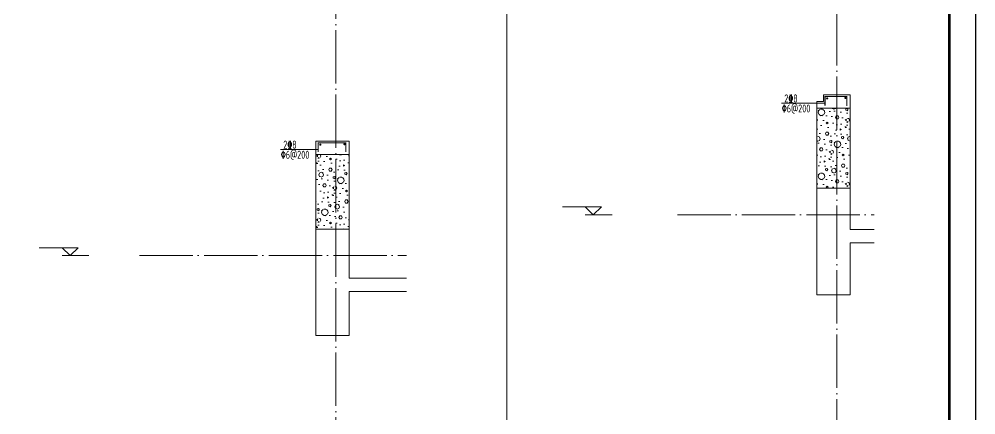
# Model space of a CAD drawing. Extents: x -129922 to 1190196, y -520662 to 139923.
# Drawn here: x 55657 to 62827, y -318955 to -315985 of the extents above; entities that cross this region are included whole.
import ezdxf
from ezdxf.enums import TextEntityAlignment as Align

# ---------------------------------------------------------------- set-up
doc = ezdxf.new("R2010")
doc.units = 0
doc.header["$LTSCALE"] = 1000
doc.header["$MEASUREMENT"] = 0
doc.linetypes.add('DOTE', pattern=[2.42, 2, -0.2, 0.02, -0.2])
for name, color, linetype, lineweight in [('S-墙柱-REIN', 1, 'Continuous', 20), ('S-大样-HATCH', 251, 'Continuous', 9), ('S-大样-实线', 2, 'Continuous', 20), ('S-大样-标高', 3, 'Continuous', 20), ('S-轴网-轴线', 1, 'DOTE', 9), ('S-通用-TEXT', 7, 'Continuous', 20)]:
    doc.layers.add(name, color=color, linetype=linetype, lineweight=lineweight)
doc.layers.add('Y-云图图框', color=7, linetype='Continuous')
doc.styles.add('_YT_Name', font='', dxfattribs={"width": 0.8})
doc.styles.add('_YT_Sign_Text', font='ros.shx', dxfattribs={"width": 0.8, "bigfont": 'hztxt.shx'})
doc.styles.get("Standard").update_dxf_attribs({"font": 'gbenor.shx', "bigfont": 'gbcbig.shx'})
doc.styles.add('TSSD_Rein', font='tssdeng.shx', dxfattribs={"width": 0.7, "bigfont": 'hztxt.shx'})
doc.styles.get('_YT_Name').set_extended_font_data('SimHei')

# ---------------------------------------------------------------- blocks, each defined once
blk = doc.blocks.new('ECMCTK_A1_竖_单行图名--0')
at = {"color": 4}
blk.add_lwpolyline([(0, 0), (594, 0), (594, 841), (0, 841)], close=True, dxfattribs=at)
at = {"const_width": 1}
blk.add_lwpolyline([(10, 10), (584, 10), (584, 816), (10, 816)], close=True, dxfattribs=at)
at = {"color": 80, "flags": 3}
for tag, height, p in [('YTHQINS', 3, (593.31, 817.5)), ('ECMCKEY', 3, (440.09, 590.57)), ('YTTQINS', 3.75, (595.35, 11.88)), ('YTFRAME', 3, (375.97, 4.92)), ('YTBARCODE_T1', 3, (493.74, 4.57))]:
    blk.add_attdef(tag, text='', height=height, dxfattribs=at).set_placement(p, align=Align.MIDDLE_CENTER)
for tag, height, style, width, p in [('证书编号', 4, '_YT_Sign_Text', 0.8, (461.87, 43.81)), ('审查批准号', 4, '_YT_Sign_Text', 0.8, (514.06, 43.81)), ('工程号', 4, '_YT_Sign_Text', 0.5, (557.08, 44.12)), ('设计单位', 6, '_YT_Name', 0.8, (376.75, 38.6)), ('建设单位', 4, '_YT_Sign_Text', 0.8, (487.96, 36.11)), ('阶段', 4, '_YT_Sign_Text', 0.8, (557.08, 35.81)), ('项目号', 4, '_YT_Sign_Text', 0.5, (575.08, 33.72)), ('项目名称', 4, '_YT_Sign_Text', 0.8, (487.96, 28.11)), ('专业', 4, '_YT_Sign_Text', 0.8, (557.08, 27.31)), ('图纸编号', 4, '_YT_Sign_Text', 0.5, (556.93, 19.36)), ('图纸名称', 4.5, '_YT_Name', 0.8, (488.39, 15.06)), ('出图比例', 4.2, '_YT_Sign_Text', 0.8, (434.82, 11.78)), ('日期', 4, '_YT_Sign_Text', 0.5, (556.88, 12.13)), ('版本号', 4, '_YT_Sign_Text', 0.8, (575.08, 13))]:
    blk.add_attdef(tag, text='', height=height, dxfattribs=dict(style=style, width=width)).set_placement(p, align=Align.CENTER)
at = {"style": '_YT_Sign_Text', "width": 0.8, "flags": 3}
for tag, p, height in [('[审定人]', (343.95, 27.81), 4.1), ('{审定人}', (358.87, 26.45), 6.24), ('[校对人]', (395.23, 27.82), 4.1), ('{校对人}', (411.35, 26.53), 6.24), ('{审核人}', (359.98, 18.44), 6.24), ('{设计人}', (411.48, 18.54), 6.24), ('[审核人]', (344.01, 19.76), 4.1), ('[设计人]', (395.47, 20.21), 4.1), ('[项目负责人]', (343.78, 12.01), 4.1), ('{项目负责人}', (361.28, 10.72), 6.24), ('[专业负责人]', (395.74, 11.77), 4.1), ('{专业负责人}', (411.58, 10.36), 6.24)]:
    blk.add_attdef(tag, p, '', height=height, dxfattribs=at)
at = {"color": 80, "flags": 3}
for tag, p in [('YTQRCODE', (304.56, 12.07)), ('YTBZSIT', (10, 10)), ('EXT_TK_LEFT', (10, 10))]:
    blk.add_attdef(tag, p, '', height=3, dxfattribs=at)
blk = doc.blocks.new('ewqr43242')
at = {"layer": 'S-大样-HATCH', "ltscale": 0.5}
h = blk.add_hatch(dxfattribs=at)
h.set_pattern_fill('加气混凝土', color=256, scale=20)
h.set_pattern_definition([(0, (-13674.7, -1386.2), (120, 240), [0, -240]), (0, (-13815.1, -1418.6), (120, 240), [0, -240]), (0, (-13737.1, -1421), (120, 240), [0, -240]), (0, (-13651.9, -1350.2), (120, 240), [0, -240]), (0, (-13751.5, -1433), (120, 240), [0, -240]), (0, (-13627.9, -1199), (120, 240), [0, -240]), (0, (-13701.1, -1218.2), (120, 240), [0, -240]), (0, (-13662.7, -1248.2), (120, 240), [0, -240]), (0, (-13858.3, -1253), (120, 240), [0, -240]), (0, (-13740.7, -1263.8), (120, 240), [0, -240]), (0, (-13786.3, -1325), (120, 240), [0, -240]), (0, (-13783.9, -1415), (120, 240), [0, -240]), (0, (-13693.9, -1424.6), (120, 240), [0, -240]), (0, (-13627.9, -1319), (120, 240), [0, -240]), (0, (-13852.3, -1356.2), (120, 240), [0, -240]), (0, (-13831.9, -1315.4), (120, 240), [0, -240]), (0, (-13738.3, -1332.2), (120, 240), [0, -240]), (0, (-13771.9, -1367), (120, 240), [0, -240]), (0, (-13791.1, -1287.8), (120, 240), [0, -240]), (0, (-13761.1, -1197.8), (120, 240), [0, -240]), (0, (-13842.7, -1406.6), (120, 240), [0, -240]), (0, (-13710.7, -1247), (120, 240), [0, -240]), (0, (-13822.3, -1243.4), (120, 240), [0, -240]), (0, (-13841.5, -1212.2), (120, 240), [0, -240]), (130.601294, (-13642.643, -1274.143), (-599.99999337, 720.00000315), [10.53662, -4414.8444]), (18.4349488, (-13659.786, -1269.57), (599.9999978, 239.9999982), [10.842096, -1507.05116]), (90, (-13659.79, -1279.86), (120, 240), [10.285714, -469.71426]), (161.565051, (-13649.5, -1283.286), (-600.000003, 239.9999821), [10.842096, -1507.05116]), (53.1301023, (-13649.5, -1283.286), (120.0000002, 239.9999999), [11.42857, -1188.5714]), (135, (-13640.36, -1405.57), (-120.0000145, 239.999984), [9.697464, -669.12504]), (45, (-13654.07, -1405.57), (119.999999, 239.999999), [9.697464, -669.12504]), (135, (-13647.214, -1412.43), (-120.0000145, 239.999984), [9.697464, -669.12504]), (45, (-13647.214, -1412.43), (119.999999, 239.999999), [9.697464, -669.12504]), (116.56505, (-13755.79, -1244.43), (-2e-05, 479.999987), [12.77753, -255.5506]), (180, (-13761.5, -1233), (-120, 240), [13.714286, -226.2857]), (63.434949, (-13780.93, -1244.43), (1e-06, 479.999998), [12.77753, -255.5506]), (116.56505, (-13775.21, -1255.86), (-2e-05, 479.999987), [12.77753, -255.5506]), (0, (-13775.21, -1255.86), (120, 240), [13.714286, -226.2857]), (63.434949, (-13761.5, -1255.86), (1e-06, 479.999998), [12.77753, -255.5506]), (107.102728, (-13665.5, -1325.571), (-359.99998624, 1200.000001936), [15.54454, -6513.161]), (143.972626, (-13670.071, -1310.714), (-2279.9999711, 1679.9999981), [15.54454, -3248.808]), (180, (-13682.64, -1301.57), (-120, 240), [14.85714, -225.14284]), (36.0273733, (-13710.071, -1310.714), (2279.99998315, 1679.9999819), [15.54454, -3248.808]), (71.565051, (-13714.643, -1324.43), (360.0000018, 1199.9999979), [14.456126, -1503.43712]), (107.102728, (-13710.071, -1339.286), (-359.99998624, 1200.000001936), [15.54454, -6513.161]), (143.972626, (-13697.5, -1348.429), (-2279.9999711, 1679.9999981), [15.54454, -3248.808]), (0, (-13697.5, -1348.43), (120, 240), [14.85714, -225.14284]), (36.0273733, (-13682.643, -1348.429), (2279.99998315, 1679.9999819), [15.54454, -3248.808]), (71.565051, (-13670.07, -1339.286), (360.0000018, 1199.9999979), [14.456126, -1503.43712]), (150.255118, (-13663.214, -1213.57), (-360.00000085, 239.999997), [9.21401, -1925.72784]), (90, (-13671.21, -1218.14), (120, 240), [9.14286, -470.8571]), (29.7448813, (-13671.214, -1218.143), (360.0000002, 239.9999989), [9.21401, -1925.72784]), (116.56505, (-13719.21, -1383.86), (-2e-05, 479.999987), [12.77753, -255.5506]), (168.690067, (-13724.929, -1372.429), (-1080.0000008, 239.999994), [11.6549, -2435.8742]), (41.1859251, (-13745.5, -1378.143), (2999.99998182, 2639.99997692), [12.14874, -5090.3208]), (90, (-13745.5, -1389.57), (120, 240), [11.42857, -468.5714]), (138.814074, (-13736.357, -1397.571), (-2999.99994668, 2640.00001681), [12.14874, -5090.3208]), (16.6992442, (-13736.357, -1397.571), (3959.99997021, 1199.99998743), [11.93178, -4999.415]), (60.9453959, (-13724.929, -1394.143), (119.99999968, 239.99999788), [11.766434, -4930.1358]), (109.983106, (-13819.786, -1283.286), (-600.00000226, 1679.99999555), [13.3768, -5604.879]), (155.556045, (-13824.357, -1270.714), (-1560.00000595, 719.99998504), [13.809194, -5786.0526]), (24.4439547, (-13849.5, -1270.714), (1560.00000078, 719.99999654), [13.809194, -5786.0526]), (70.0168934, (-13854.071, -1283.286), (600.00000181, 1679.99999583), [13.3768, -5604.879]), (109.983106, (-13849.5, -1295.857), (-600.00000226, 1679.99999555), [13.3768, -5604.879]), (160.016893, (-13836.929, -1300.429), (-600.00000035, 239.99998907), [13.3768, -2795.751]), (19.9831065, (-13836.929, -1300.429), (599.9999967, 239.99999962), [13.3768, -2795.751]), (70.0168934, (-13824.357, -1295.857), (600.00000181, 1679.99999583), [13.3768, -5604.879]), (122.005383, (-13730.643, -1305), (-120.0000161, 239.99998775), [10.781693, -2253.3736]), (18.4349488, (-13746.643, -1299.286), (599.9999978, 239.9999982), [10.842096, -1507.05116]), (90, (-13746.64, -1309.57), (120, 240), [10.285714, -469.71426]), (161.565051, (-13736.357, -1313), (-600.000003, 239.9999821), [10.842096, -1507.05116]), (54.4623222, (-13736.357, -1313), (839.99999878, 1199.9999982), [9.83123, -4119.2846]), (116.56505, (-13800.36, -1363.29), (-2e-05, 479.999987), [12.77753, -255.5506]), (180, (-13806.07, -1351.86), (-120, 240), [12.57143, -227.42856]), (59.0362434, (-13825.5, -1363.286), (120.0000004, 239.99999884), [13.32789, -2785.5288]), (120.963756, (-13818.643, -1374.714), (-120.0000164, 239.99998898), [13.32789, -2785.5288]), (0, (-13818.64, -1374.71), (120, 240), [12.57143, -227.42856]), (63.434949, (-13806.07, -1374.71), (1e-06, 479.999998), [12.77753, -255.5506])])
h.paths.add_polyline_path([(739987.6, 804366.4), (739737.6, 804366.4), (739737.6, 803766.4), (739987.6, 803766.4)])
at = {"layer": 'S-墙柱-REIN', "const_width": 9}
blk.add_lwpolyline([(739799.7, 804384.2), (739799.7, 804453.7), (739963.2, 804453.7), (739963.2, 804383.7)], dxfattribs=at)
at = {"layer": 'S-墙柱-REIN', "ltscale": 0.2, "const_width": 8}
for points in [[(739819.7, 804439.7, 1), (739811.7, 804439.7, 1)], [(739956.7, 804443.2, 1), (739948.7, 804443.2, 1)]]:
    blk.add_lwpolyline(points, format="xyb", close=True, dxfattribs=at)
at = {"layer": 'S-大样-实线', "ltscale": 0.5}
for p, q in [((739787.6, 804466.4), (739987.6, 804466.4)), ((739787.6, 804416.4), (739787.6, 804466.4)), ((739987.6, 804366.4), (739987.6, 804466.4)), ((739737.6, 804416.4), (739787.6, 804416.4)), ((739737.6, 804366.4), (739737.6, 804416.4)), ((739737.6, 804366.4), (739987.6, 804366.4)), ((739737.6, 802966.4), (739737.6, 803766.4)), ((739737.6, 803766.4), (739987.6, 803766.4)), ((739987.6, 803456.4), (739987.6, 803766.4)), ((739987.6, 803456.4), (740167.5, 803456.4)), ((739987.6, 803356.4), (740167.5, 803356.4)), ((739987.6, 802966.4), (739987.6, 803356.4)), ((739737.6, 802966.4), (739987.6, 802966.4))]:
    blk.add_line(p, q, dxfattribs=at)
at = {"layer": 'S-大样-实线'}
for p, q in [((739737.6, 803766.4), (739737.6, 804366.4)), ((739987.6, 803766.4), (739987.6, 804366.4))]:
    blk.add_line(p, q, dxfattribs=at)
at = {"layer": 'S-通用-TEXT', "ltscale": 0.2}
blk.add_line((739799.7, 804403.8, 0), (739474.4, 804403.8, 0), dxfattribs=at)
at = {"layer": 'S-通用-TEXT', "style": 'TSSD_Rein', "width": 0.7}
for s, p in [('2\x848', (739494.7, 804409.7)), ('\x826@200', (739476.7, 804334.2))]:
    blk.add_text(s, height=60, dxfattribs=at).set_placement(p)
blk = doc.blocks.new('wewqe32121')
at = {"layer": 'S-大样-HATCH', "ltscale": 0.5}
h = blk.add_hatch(dxfattribs=at)
h.set_pattern_fill('加气混凝土', color=256, scale=20)
h.set_pattern_definition([(0, (-1077.2, 263.8), (120, 240), [0, -240]), (0, (-1217.6, 231.4), (120, 240), [0, -240]), (0, (-1139.6, 229), (120, 240), [0, -240]), (0, (-1054.4, 299.8), (120, 240), [0, -240]), (0, (-1154, 217), (120, 240), [0, -240]), (0, (-1030.4, 451), (120, 240), [0, -240]), (0, (-1103.6, 431.8), (120, 240), [0, -240]), (0, (-1065.2, 401.8), (120, 240), [0, -240]), (0, (-1260.8, 397), (120, 240), [0, -240]), (0, (-1143.2, 386.2), (120, 240), [0, -240]), (0, (-1188.8, 325), (120, 240), [0, -240]), (0, (-1186.4, 235), (120, 240), [0, -240]), (0, (-1096.4, 225.4), (120, 240), [0, -240]), (0, (-1030.4, 331), (120, 240), [0, -240]), (0, (-1254.8, 293.8), (120, 240), [0, -240]), (0, (-1234.4, 334.6), (120, 240), [0, -240]), (0, (-1140.8, 317.8), (120, 240), [0, -240]), (0, (-1174.4, 283), (120, 240), [0, -240]), (0, (-1193.6, 362.2), (120, 240), [0, -240]), (0, (-1163.6, 452.2), (120, 240), [0, -240]), (0, (-1245.2, 243.4), (120, 240), [0, -240]), (0, (-1113.2, 403), (120, 240), [0, -240]), (0, (-1224.8, 406.6), (120, 240), [0, -240]), (0, (-1244, 437.8), (120, 240), [0, -240]), (130.601294, (-1045.143, 375.857), (-599.99999337, 720.00000315), [10.53662, -4414.8444]), (18.434949, (-1062.286, 380.43), (599.9999978, 239.9999982), [10.842096, -1507.05116]), (90, (-1062.29, 370.14), (120, 240), [10.285714, -469.71426]), (161.565051, (-1052, 366.714), (-600.000003, 239.9999821), [10.842096, -1507.05116]), (53.1301023, (-1052, 366.714), (120.0000002, 239.9999999), [11.42857, -1188.5714]), (135, (-1042.86, 244.43), (-120.0000145, 239.999984), [9.697464, -669.12504]), (45, (-1056.57, 244.43), (119.999999, 239.999999), [9.697464, -669.12504]), (135, (-1049.714, 237.57), (-120.0000145, 239.999984), [9.697464, -669.12504]), (45, (-1049.714, 237.57), (119.999999, 239.999999), [9.697464, -669.12504]), (116.56505, (-1158.29, 405.57), (-2e-05, 479.999987), [12.77753, -255.5506]), (180, (-1164, 417), (-120, 240), [13.714286, -226.2857]), (63.434949, (-1183.43, 405.57), (1e-06, 479.999998), [12.77753, -255.5506]), (116.56505, (-1177.71, 394.14), (-2e-05, 479.999987), [12.77753, -255.5506]), (0, (-1177.71, 394.14), (120, 240), [13.714286, -226.2857]), (63.434949, (-1164, 394.14), (1e-06, 479.999998), [12.77753, -255.5506]), (107.102728, (-1068, 324.429), (-359.99998624, 1200.000001936), [15.54454, -6513.161]), (143.972626, (-1072.571, 339.286), (-2279.9999711, 1679.9999981), [15.54454, -3248.808]), (180, (-1085.14, 348.43), (-120, 240), [14.85714, -225.14284]), (36.0273733, (-1112.571, 339.286), (2279.99998315, 1679.9999819), [15.54454, -3248.808]), (71.565051, (-1117.143, 325.57), (360.0000018, 1199.999998), [14.456126, -1503.43712]), (107.102728, (-1112.571, 310.714), (-359.99998624, 1200.000001936), [15.54454, -6513.161]), (143.972626, (-1100, 301.571), (-2279.9999711, 1679.9999981), [15.54454, -3248.808]), (0, (-1100, 301.57), (120, 240), [14.85714, -225.14284]), (36.0273733, (-1085.143, 301.571), (2279.99998315, 1679.9999819), [15.54454, -3248.808]), (71.565051, (-1072.57, 310.714), (360.0000018, 1199.999998), [14.456126, -1503.43712]), (150.255118, (-1065.714, 436.43), (-360.00000085, 239.999997), [9.21401, -1925.72784]), (90, (-1073.71, 431.86), (120, 240), [9.14286, -470.8571]), (29.7448813, (-1073.714, 431.857), (360.0000002, 239.9999989), [9.21401, -1925.72784]), (116.56505, (-1121.71, 266.14), (-2e-05, 479.999987), [12.77753, -255.5506]), (168.690067, (-1127.429, 277.571), (-1080.0000008, 239.999994), [11.6549, -2435.8742]), (41.1859251, (-1148, 271.857), (2999.99998182, 2639.99997692), [12.14874, -5090.3208]), (90, (-1148, 260.43), (120, 240), [11.42857, -468.5714]), (138.814074, (-1138.857, 252.429), (-2999.99994668, 2640.00001681), [12.14874, -5090.3208]), (16.6992442, (-1138.857, 252.429), (3959.99997021, 1199.99998743), [11.93178, -4999.415]), (60.9453959, (-1127.429, 255.857), (119.99999968, 239.99999788), [11.766434, -4930.1358]), (109.983106, (-1222.286, 366.714), (-600.00000226, 1679.99999555), [13.3768, -5604.879]), (155.556045, (-1226.857, 379.286), (-1560.00000595, 719.99998504), [13.809194, -5786.0526]), (24.4439547, (-1252, 379.286), (1560.00000078, 719.99999654), [13.809194, -5786.0526]), (70.0168934, (-1256.571, 366.714), (600.00000181, 1679.99999583), [13.3768, -5604.879]), (109.983106, (-1252, 354.143), (-600.00000226, 1679.99999555), [13.3768, -5604.879]), (160.016893, (-1239.429, 349.571), (-600.00000035, 239.99998907), [13.3768, -2795.751]), (19.9831065, (-1239.429, 349.571), (599.9999967, 239.9999996), [13.3768, -2795.751]), (70.0168934, (-1226.857, 354.143), (600.00000181, 1679.99999583), [13.3768, -5604.879]), (122.005383, (-1133.143, 345), (-120.0000161, 239.99998775), [10.781693, -2253.3736]), (18.434949, (-1149.143, 350.714), (599.9999978, 239.9999982), [10.842096, -1507.05116]), (90, (-1149.14, 340.43), (120, 240), [10.285714, -469.71426]), (161.565051, (-1138.857, 337), (-600.000003, 239.9999821), [10.842096, -1507.05116]), (54.4623222, (-1138.857, 337), (839.99999878, 1199.9999982), [9.83123, -4119.2846]), (116.56505, (-1202.86, 286.71), (-2e-05, 479.999987), [12.77753, -255.5506]), (180, (-1208.57, 298.14), (-120, 240), [12.57143, -227.42856]), (59.0362434, (-1228, 286.714), (120.0000004, 239.99999884), [13.32789, -2785.5288]), (120.963756, (-1221.143, 275.286), (-120.0000164, 239.99998898), [13.32789, -2785.5288]), (0, (-1221.14, 275.29), (120, 240), [12.57143, -227.42856]), (63.434949, (-1208.57, 275.29), (1e-06, 479.999998), [12.77753, -255.5506])])
h.paths.add_polyline_path([(739482, 746650.5), (739732, 746650.5), (739732, 747210.5), (739482, 747210.5)])
at = {"layer": 'S-墙柱-REIN', "const_width": 9}
blk.add_lwpolyline([(739500, 747227.9), (739500, 747297.4), (739707.5, 747297.4), (739707.5, 747227.4)], dxfattribs=at)
at = {"layer": 'S-墙柱-REIN', "ltscale": 0.2, "const_width": 8}
for points in [[(739520, 747283.4, 1), (739512, 747283.4, 1)], [(739701, 747286.9, 1), (739693, 747286.9, 1)]]:
    blk.add_lwpolyline(points, format="xyb", close=True, dxfattribs=at)
at = {"layer": 'S-大样-实线', "ltscale": 0.5}
for p, q in [((739482, 747310.5), (739732, 747310.5)), ((739482, 747210.5), (739482, 747310.5)), ((739732, 747210.5), (739732, 747310.5)), ((739482, 747210.5), (739732, 747210.5)), ((739482, 745850.5), (739482, 746650.5)), ((739482, 746650.5), (739732, 746650.5)), ((739732, 746280.5), (739732, 746650.5)), ((739732, 746280.5), (740161.9, 746280.5)), ((739732, 746180.5), (740161.9, 746180.5)), ((739732, 745850.5), (739732, 746180.5)), ((739482, 745850.5), (739732, 745850.5))]:
    blk.add_line(p, q, dxfattribs=at)
at = {"layer": 'S-大样-实线'}
for p, q in [((739482, 746650.5), (739482, 747210.5)), ((739732, 746650.5), (739732, 747210.5))]:
    blk.add_line(p, q, dxfattribs=at)
at = {"layer": 'S-通用-TEXT', "ltscale": 0.2}
blk.add_line((739500, 747247.5, 0), (739218.8, 747247.5, 0), dxfattribs=at)
at = {"layer": 'S-通用-TEXT', "style": 'TSSD_Rein', "width": 0.7}
for s, p in [('2\x848', (739239, 747253.4)), ('\x826@200', (739221, 747177.9))]:
    blk.add_text(s, height=60, dxfattribs=at).set_placement(p)

msp = doc.modelspace()

# ---------------------------------------------------------------- linework, layer by layer
at = {"layer": 'S-大样-HATCH', "ltscale": 0.5}
msp.add_line((59312.8, -308241.8), (59312.8, -323561.6), dxfattribs=at)
at = {"layer": 'S-大样-标高'}
for p, q in [((60020.3, -317393.7), (59728.1, -317393.7)), ((59960.3, -317453.7), (59900.3, -317393.7)), ((59960.3, -317453.7), (60020.3, -317393.7)), ((60100.3, -317453.7), (59900.3, -317453.7)), ((56099.2, -317700.2), (55806.9, -317700.2)), ((56039.2, -317760.2), (55979.2, -317700.2)), ((56039.2, -317760.2), (56099.2, -317700.2)), ((56179.2, -317760.2), (55979.2, -317760.2))]:
    msp.add_line(p, q, dxfattribs=at)
at = {"layer": 'S-轴网-轴线', "ltscale": 0.2}
for p, q in [((61784.7, -321172.4), (61784.7, -309420.5)), ((58030, -321307.7), (58030, -309787.1)), ((60589.9, -317453.7), (62064.6, -317453.7)), ((56559.9, -317760.2), (58559.9, -317760.2))]:
    msp.add_line(p, q, dxfattribs=at)

# ---------------------------------------------------------------- block references
for name, p in [('ewqr43242', (-678102.9, -1121020)), ('wewqe32121', (-681602, -1064210.7))]:
    msp.add_blockref(name, p)
at = {"layer": 'Y-云图图框', "xscale": 20, "yscale": 20, "zscale": 20}
msp.add_blockref('ECMCTK_A1_竖_单行图名--0', (50947.3, -324562), dxfattribs=at)

doc.saveas('drawing.dxf')
